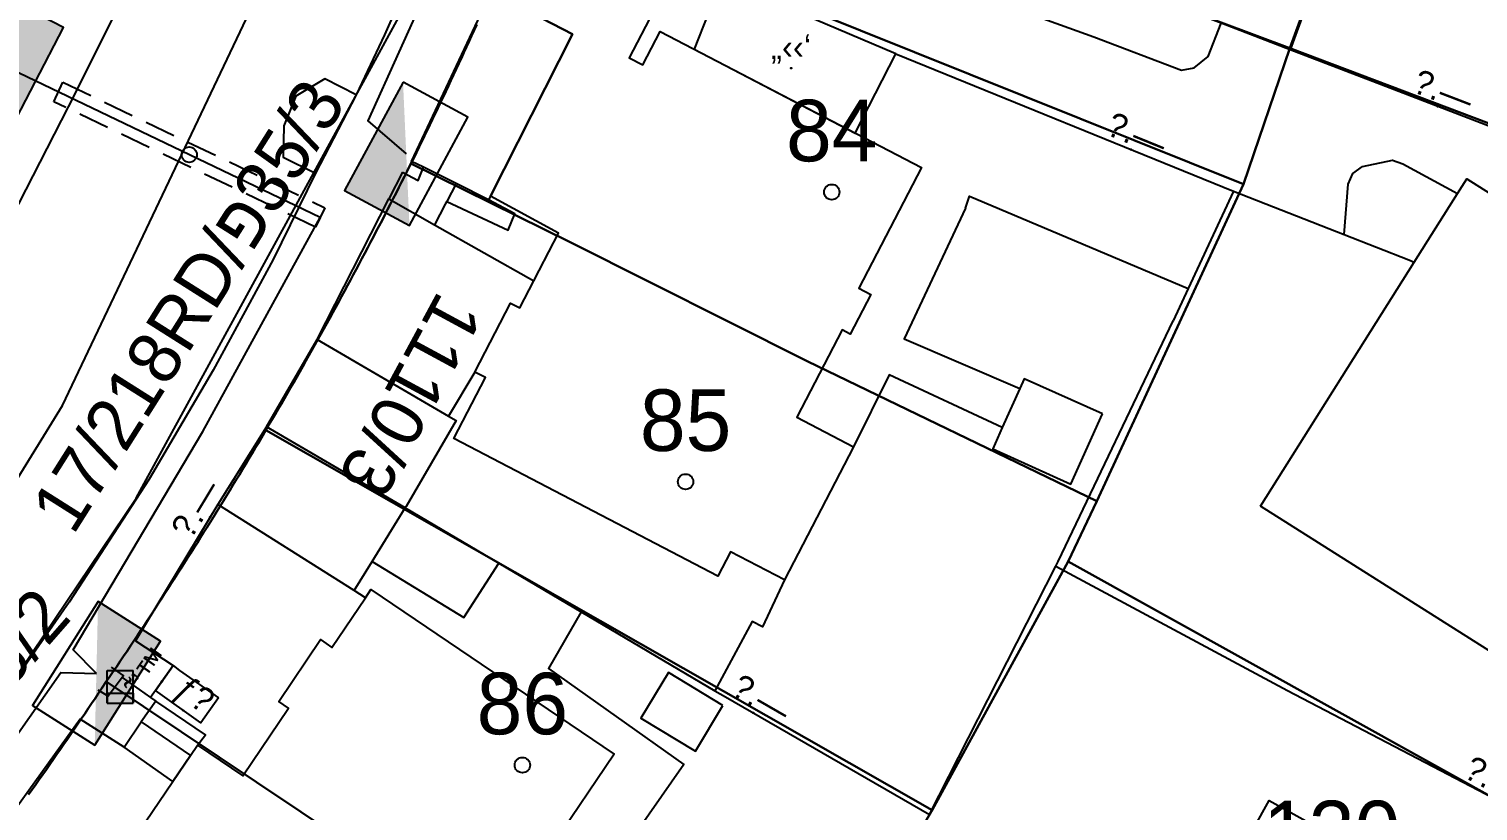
# Model space of a CAD drawing. Header units: metres. Extents: x 218299 to 220222, y 572714 to 574340.
# Drawn here: x 218975.61 to 219022.75, y 573531.7 to 573557.11 of the extents above; entities that cross this region are included whole.
import ezdxf
from ezdxf.enums import TextEntityAlignment as Align

# ---------------------------------------------------------------- set-up
doc = ezdxf.new("R2010")
doc.units = ezdxf.units.M
doc.header["$MEASUREMENT"] = 0
doc.linetypes.add('DASH15', pattern=[1.5, 1, -0.5])
for name, color, linetype in [('1602', 44, 'Continuous'), ('1603', 44, 'Continuous'), ('6091', 102, 'CABLEUNDEXIST03'), ('6151', 102, 'CABLEUNDEXIST03'), ('6261', 7, 'Continuous'), ('6701', 7, 'DASH15'), ('6916', 7, 'Continuous'), ('A_POINTS', 2, 'Continuous'), ('M2200', 253, 'Continuous'), ('M2207', 253, 'Continuous'), ('M2401', 7, 'Continuous'), ('M2404', 7, 'Continuous'), ('M2407', 253, 'Continuous'), ('M2408', 253, 'Continuous'), ('M2412', 253, 'Continuous'), ('M2420', 253, 'Continuous'), ('M2601', 253, 'Continuous'), ('M2602', 253, 'Continuous'), ('M2604', 253, 'Continuous'), ('M2605', 253, 'Continuous'), ('M2612', 253, 'Continuous'), ('M5235', 253, 'Continuous')]:
    doc.layers.add(name, color=color, linetype=linetype)
doc.styles.add('HEBTXT', font='HEBTXT')
doc.styles.add('MAVAT_HEBTXT', font='HEBTXT')
doc.linetypes.add('CABLEUNDEXIST03', pattern='A,3.5,[222,elecad.shx,S=0.01,R=0,X=0,Y=0],1.5', length=5)

# ---------------------------------------------------------------- blocks, each defined once
blk = doc.blocks.new('6261')
blk.add_lwpolyline([(-2, -1.2), (2, -1.2), (2, 1.2), (-2, 1.2)], close=True)
at = {"color": 0}
blk.add_solid([(2, 1.2), (-2, -1.2), (2, -1.2)], dxfattribs=at)
at = {"color": 0, "style": 'HEBTXT'}
blk.add_attdef('PIL_NAME', (2.689, 2.418), '', height=1.7, dxfattribs=at)
at = {"style": 'HEBTXT'}
blk.add_attdef('CAMUT_MONIM', (2.489, 0.218), '', height=1.7, dxfattribs=at)
at = {"color": 0, "style": 'HEBTXT', "flags": 1}
for tag, p in [('TYPE', (2.585, -1.773)), ('MAP_TYPE', (2.689, -3.782))]:
    blk.add_attdef(tag, p, '', height=1.7, dxfattribs=at)
blk = doc.blocks.new('6916')
at = {"layer": 'A_POINTS'}
blk.add_circle((0, 0), 0.25, dxfattribs=at)
at = {"color": 0, "style": 'HEBTXT'}
for tag, p in [('HTCH', (0.006, 3.527)), ('PIPE', (0.049, 1.33))]:
    blk.add_attdef(tag, text='', height=1.7, dxfattribs=at).set_placement(p, align=Align.MIDDLE_CENTER)
blk = doc.blocks.new('1603')
at = {"layer": 'A_POINTS'}
blk.add_circle((0, 0), 0.25, dxfattribs=at)
at = {"color": 0, "style": 'HEBTXT'}
blk.add_attdef('PARCEL_NUM', text='', height=2, dxfattribs=at).set_placement((0, 1), align=Align.CENTER)
at = {"color": 0, "style": 'HEBTXT', "flags": 1}
blk.add_attdef('LOT_NUM', text='', height=2, dxfattribs=at).set_placement((0, -2.5), align=Align.CENTER)
blk = doc.blocks.new('M2605')
blk.add_circle((0, 0), 0.025)
at = {"style": 'MAVAT_HEBTXT'}
blk.add_attdef('NAME', text='', height=0.8, dxfattribs=at).set_placement((0, 1.592), align=Align.MIDDLE)
blk = doc.blocks.new('M2612')
blk.add_circle((0, 0), 0.025)
at = {"style": 'MAVAT_HEBTXT'}
blk.add_attdef('NAME', text='', height=0.8, dxfattribs=at).set_placement((0, 1.592), align=Align.MIDDLE)
blk = doc.blocks.new('M2207')
blk.add_circle((0, 0), 0.025)
at = {"style": 'MAVAT_HEBTXT'}
blk.add_attdef('NAME', text='', height=0.8, dxfattribs=at).set_placement((0, 1.592), align=Align.MIDDLE)
blk = doc.blocks.new('M2412')
blk.add_circle((0, 0), 0.025)
at = {"style": 'MAVAT_HEBTXT'}
blk.add_attdef('NAME', text='', height=0.8, dxfattribs=at).set_placement((0, 1.592), align=Align.MIDDLE)
blk = doc.blocks.new('*U89')
at = {"linetype": 'Continuous'}
for p, q in [((-0.845, 0), (-0.845, -0.663)), ((0.845, 0), (0.845, -0.663))]:
    blk.add_line(p, q, dxfattribs=at)
blk.add_solid([(-0.845, 0), (-0.845, -0.663), (0.845, -0.663)], dxfattribs=at)
at = {"linetype": 'Continuous', "extrusion": (0, 0, -1)}
blk.add_solid([(0.845, 0), (-0.845, 0), (-0.845, -0.663)], dxfattribs=at)
blk = doc.blocks.new('M5235')
for points in [[(-0.845, 1.471), (0.845, 1.471)], [(-0.845, -0.663), (-0.845, 1.471)], [(0.845, -0.663), (0.845, 1.471)], [(-0.845, 0), (0.845, 0)], [(-0.845, -0.663), (0.845, -0.663)]]:
    blk.add_lwpolyline(points)
at = {"linetype": 'Continuous'}
blk.add_blockref('*U89', (0, 0), dxfattribs=at)
at = {"style": 'MAVAT_HEBTXT', "flags": 1}
for tag, p in [('MARK', (0, 2.721)), ('HEIGHT', (0, -1.915)), ('NAME', (0, -4.483))]:
    blk.add_attdef(tag, text='', height=0.8, dxfattribs=at).set_placement(p, align=Align.MIDDLE)
blk = doc.blocks.new('111')
at = {"layer": 'M2200'}
for points in [[(218996.726, 573559.223, 578.64), (218995.143, 573556.181, 578.64), (218995.582, 573555.953, 578.76), (218996.144, 573557.034, 578.88), (219004.645, 573552.609, 578.76), (219002.606, 573548.691, 578.76), (219002.996, 573548.488, 578.04), (219002.323, 573547.196, 578.04), (219002.065, 573547.331, 578.52), (219000.587, 573544.492, 578.52), (219002.436, 573543.53, 578.4), (219002.436, 573543.53, 578.4), (219000.186, 573539.208, 578.4), (219000.186, 573539.208, 578.4), (218998.43, 573540.122, 578.76), (218998.019, 573539.332, 578.76), (218989.429, 573543.804, 578.76), (218990.46, 573545.784, 578.76), (218990.115, 573545.964, 578.76), (218990.115, 573545.964, 578.76), (218991.282, 573548.206, 578.76), (218991.578, 573548.052, 578.76), (218992.034, 573548.928, 578.76), (218992.209, 573549.263, 578.76), (218992.839, 573550.475, 578.76), (218990.626, 573551.682, 578.64), (218990.626, 573551.682, 578.64), (218993.293, 573556.944, 578.52), (218990.652, 573558.324, 578.284)], [(218978.288, 573529.692, 577.32), (218980.29, 573532.653, 577.32), (218980.866, 573533.504, 577.32), (218981.093, 573533.84, 577.32), (218981.093, 573533.84, 577.32), (218981.093, 573533.84, 577.32), (218982.571, 573532.841, 578.04), (218984.06, 573535.042, 578.04), (218983.739, 573535.258, 578.04), (218985.096, 573537.264, 578.04), (218985.466, 573537.013, 578.04), (218986.559, 573538.629, 578.04), (218986.736, 573538.89, 578.04), (218994.646, 573533.541, 578.04), (218992.687, 573530.642, 578.04)]]:
    blk.add_polyline3d(points, dxfattribs=at)
for points in [[(219015.67, 573541.606, 578.385), (219020.676, 573549.53, 578.385), (219022.087, 573551.762, 578.385), (219022.39, 573552.243, 578.385), (219028.463, 573548.406, 578.025), (219027.441, 573546.787, 578.025), (219026.761, 573547.216, 578.505), (219026.163, 573546.269, 578.505), (219030.614, 573543.458, 578.505), (219030.614, 573543.458, 578.505), (219025.515, 573535.386, 578.385)], [(218984.989, 573547.018, 577.32), (218984.989, 573547.018, 577.32), (218989.263, 573544.526, 577.32), (218989.506, 573544.384, 577.32), (218987.88, 573541.596, 577.32), (218987.853, 573541.549, 577.32), (218987.853, 573541.549, 577.32), (218983.336, 573544.183, 577.32), (218983.336, 573544.183, 577.32), (218984.989, 573547.018, 577.32)], [(219008.982, 573519.453, 577.2), (219009.15, 573519.755, 577.2), (219012.469, 573525.745, 577.2), (219015.957, 573532.038, 577.2), (219024.405, 573527.355, 576.96), (219024.405, 573527.355, 576.96), (219024.405, 573527.355, 576.96), (219023.397, 573525.537, 576.96), (219023.714, 573525.361, 576.96), (219022.372, 573522.938, 577.08), (219022.07, 573523.106, 577.08), (219020.996, 573521.169, 577.025), (219019.695, 573518.82, 576.96), (219019.695, 573518.82, 576.96), (219020.026, 573518.636, 576.96), (219020.026, 573518.636, 576.96), (219018.739, 573516.316, 576.96), (219018.739, 573516.316, 576.96), (219018.395, 573516.507, 576.96), (219018.395, 573516.507, 576.96), (219017.432, 573514.769, 576.96), (219017.432, 573514.769, 576.96)]]:
    blk.add_polyline3d(points, close=True, dxfattribs=at)
at = {"layer": 'M2207'}
for points in [[(218997.257, 573556.455, 578.385), (219002.492, 573553.73, 578.385), (219003.809, 573556.304, 578.385), (219003.809, 573556.304, 578.385), (218998.138, 573558.726, 578.385), (218998.138, 573558.726, 578.385), (218997.257, 573556.455, 578.385)], [(218993.293, 573556.944, 578.52), (218990.626, 573551.682, 578.52), (218990.565, 573551.562, 578.52), (218990.565, 573551.562, 578.52), (218989.505, 573552.09, 578.469), (218988.444, 573552.618, 578.418), (218988.061, 573552.809, 578.4), (218990.652, 573558.324, 578.28)], [(219010.531, 573544.603, 577.56), (219007.989, 573545.746, 577.56), (219007.845, 573545.426, 577.56), (219007.276, 573544.16, 577.56), (219006.964, 573543.466, 577.56), (219009.506, 573542.323, 577.56), (219010.531, 573544.603, 577.56)], [(218998.184, 573535.121, 577.32), (218996.415, 573536.192, 577.32), (218995.521, 573534.714, 577.32), (218997.291, 573533.644, 577.32), (218998.184, 573535.121, 577.32)], [(218980.866, 573533.504, 577.44), (218980.29, 573532.653, 577.32), (218978.715, 573533.772, 576.6), (218978.715, 573533.772, 576.6), (218979.258, 573534.592, 576.6), (218979.258, 573534.592, 576.6)]]:
    blk.add_polyline3d(points, close=True, dxfattribs=at)
at = {"layer": 'M2401'}
for points in [[(218992.213, 573621.648, 577.294), (218992.271, 573617.389, 577.183), (218992.276, 573617.015, 577.174), (218992.214, 573613.779, 577.174), (218992.146, 573610.682, 577.054), (218991.861, 573606.077, 577.054), (218991.333, 573600.346, 576.814), (218990.739, 573596.163, 576.694), (218990.059, 573592.244, 576.574), (218989.334, 573588.668, 576.334), (218988.556, 573585.254, 576.214), (218987.494, 573581.133, 576.094), (218986.38, 573577.358, 575.974), (218985.213, 573573.778, 575.854), (218984.003, 573570.363, 575.374), (218983.328, 573568.682, 575.374), (218981.973, 573565.303, 575.254), (218979.387, 573559.568, 575.014), (218976.885, 573554.579, 574.774), (218974.813, 573550.541, 574.534)], [(218997.184, 573586.52, 576.454), (218996.276, 573582.527, 576.334), (218995.573, 573579.917, 576.334), (218995.021, 573577.928, 576.334), (218994.219, 573575.075, 576.214), (218993.565, 573573.101, 576.094), (218992.838, 573570.898, 575.974), (218991.986, 573568.439, 575.734), (218990.299, 573564.079, 575.614), (218988.761, 573560.496, 575.356), (218987.182, 573556.923, 575.254), (218986.262, 573554.974, 575.254), (218985.234, 573555.493, 575.134), (218984.29, 573554.932, 575.134), (218983.907, 573553.966, 575.134), (218983.883, 573552.945, 575.014), (218984.938, 573552.431, 575.014), (218983.552, 573549.622, 574.894), (218981.602, 573546.021, 574.632), (218979.521, 573542.485, 574.534), (218976.918, 573538.484, 574.294), (218973.854, 573534.079, 574.054)]]:
    blk.add_polyline3d(points, dxfattribs=at)
at = {"layer": 'M2404'}
for points in [[(218992.213, 573621.648, 577.294), (218992.271, 573617.389, 577.183), (218992.276, 573617.015, 577.174), (218992.214, 573613.779, 577.174), (218992.146, 573610.682, 577.054), (218991.861, 573606.077, 577.054), (218991.333, 573600.346, 576.814), (218990.739, 573596.163, 576.694), (218990.059, 573592.244, 576.574), (218989.334, 573588.668, 576.334), (218988.556, 573585.254, 576.214), (218987.494, 573581.133, 576.094), (218986.38, 573577.358, 575.974), (218985.213, 573573.778, 575.854), (218984.003, 573570.363, 575.374), (218983.328, 573568.682, 575.374), (218981.973, 573565.303, 575.254), (218979.387, 573559.568, 575.014), (218976.885, 573554.579, 574.774), (218974.813, 573550.541, 574.534)], [(218997.184, 573586.52, 576.454), (218996.276, 573582.527, 576.334), (218995.573, 573579.917, 576.334), (218995.021, 573577.928, 576.334), (218994.219, 573575.075, 576.214), (218993.565, 573573.101, 576.094), (218992.838, 573570.898, 575.974), (218991.986, 573568.439, 575.734), (218990.299, 573564.079, 575.614), (218988.761, 573560.496, 575.356), (218987.182, 573556.923, 575.254), (218986.262, 573554.974, 575.254), (218985.234, 573555.493, 575.134), (218984.29, 573554.932, 575.134), (218983.907, 573553.966, 575.134), (218983.883, 573552.945, 575.014), (218984.938, 573552.431, 575.014), (218983.552, 573549.622, 574.894), (218981.602, 573546.021, 574.632), (218979.521, 573542.485, 574.534), (218976.918, 573538.484, 574.294), (218973.854, 573534.079, 574.054)]]:
    blk.add_polyline3d(points, dxfattribs=at)
at = {"layer": 'M2407'}
for points in [[(219006.083, 573551.288, 575.985), (219006.209, 573551.679, 575.895), (219013.321, 573548.681, 575.908)], [(219014.792, 573551.842, 575.265), (219018.398, 573550.429, 575.265), (219020.498, 573549.606, 575.265), (219020.676, 573549.53, 575.265)], [(219006.083, 573551.288, 575.985), (219004.08, 573547.047, 575.985), (219007.845, 573545.426, 575.805)], [(218990.115, 573545.964, 576.165), (218989.263, 573544.526, 576.165)], [(219007.276, 573544.16, 575.805), (219003.591, 573545.873, 575.805), (219002.436, 573543.53, 575.805)], [(218986.776, 573539.806, 575.265), (218989.764, 573537.982, 575.265), (218990.903, 573539.749, 575.265)], [(219000.186, 573539.208, 575.985), (218999.472, 573537.684, 575.985), (218999.135, 573537.858, 575.985), (218997.922, 573535.606, 575.985)], [(218993.581, 573538.168, 575.445), (218992.513, 573536.324, 575.445), (218996.913, 573533.203, 575.265), (218994.331, 573529.512, 575.265), (218992.687, 573530.642, 575.265)]]:
    blk.add_polyline3d(points, dxfattribs=at)
at = {"layer": 'M2408'}
for points in [[(218986.262, 573554.974, 575.254), (218984.938, 573552.431, 575.014)], [(219018.398, 573550.429, 575.265), (219018.53, 573552.073, 575.265), (219018.683, 573552.416, 575.265), (219018.995, 573552.648, 575.265), (219019.964, 573552.848, 575.265), (219020.301, 573552.731, 575.265), (219022.087, 573551.762, 575.175)], [(218987.768, 573552.455, 575.295), (218987.325, 573551.593, 575.295)], [(218983.336, 573544.183, 574.665), (218981.755, 573541.659, 574.575)]]:
    blk.add_polyline3d(points, dxfattribs=at)
at = {"layer": 'M2412'}
blk.add_polyline3d([(218981.776, 573535.373, 575.355), (218981.205, 573534.561, 575.355), (218979.728, 573535.607, 574.455), (218979.728, 573535.607, 574.455), (218980.299, 573536.419, 574.455), (218980.507, 573536.265, 574.455)], close=True, dxfattribs=at)
at = {"layer": 'M2420', "linetype": 'Continuous', "lineweight": -3}
blk.add_lwpolyline([(218784.91, 573498.19), (218799.09, 573491.38), (218833, 573481.62), (218860.8, 573479.62), (218884.2, 573481.19), (218908, 573487.81), (218929.09, 573498.38), (218936.2, 573503.5), (218951.5, 573513.19), (218966.91, 573529), (218976.7, 573544.88), (218985.627, 573563.641), (218988, 573565.81), (218995.09, 573587.88), (218998.81, 573618.93), (218992.8, 573643.88), (218991.2, 573657.81), (218964.91, 573706.38)], dxfattribs=at)
at = {"layer": 'M2601'}
for points in [[(218989.505, 573552.09, 577.305), (218989.201, 573551.507, 577.305), (218989.155, 573551.418, 577.305), (218988.806, 573550.747, 577.305)], [(218989.201, 573551.507, 577.155), (218991.204, 573550.579, 577.155), (218991.423, 573551.102, 577.23), (218990.565, 573551.562, 577.23)]]:
    blk.add_polyline3d(points, dxfattribs=at)
at = {"layer": 'M2602'}
for points in [[(219017.698, 573559.366, 577.25), (219016.635, 573556.439, 577.25)], [(218987.768, 573552.455, 576.63), (218987.768, 573552.455, 576.63), (218988.276, 573552.194, 576.63), (218988.444, 573552.618, 576.63)], [(218988.806, 573550.747, 577.455), (218992.034, 573548.928, 577.605)], [(218978.29, 573536.373, 575.805), (218978.691, 573536.092, 575.805), (218978.647, 573536.034, 575.805), (218978.194, 573535.431, 575.805), (218977.868, 573535.627, 575.805)], [(218978.647, 573536.034, 575.355), (218979.565, 573535.387, 575.355), (218979.744, 573535.261, 575.355)], [(218981.093, 573533.84, 575.655), (218981.359, 573534.167, 575.655), (218979.744, 573535.261, 575.58), (218979.744, 573535.261, 575.58), (218979.258, 573534.592, 575.58)]]:
    blk.add_polyline3d(points, dxfattribs=at)
at = {"layer": 'M2604'}
blk.add_polyline3d([(219000.078, 573562.78, 576.755), (219001.244, 573560.112, 576.62), (219010.256, 573556.86, 576.53), (219013.1, 573555.776, 576.35), (219013.514, 573555.849, 576.35), (219013.975, 573556.214, 576.35), (219014.395, 573557.298, 576.35)], dxfattribs=at)
at = {"layer": 'M2605'}
for points in [[(219031.213, 573550.946, 576.353), (219027.257, 573552.365, 576.353), (219023.56, 573553.783, 576.503), (219019.473, 573555.35, 576.668), (219016.635, 573556.439, 576.783), (219014.395, 573557.298, 576.874), (219011.688, 573558.336, 576.983)], [(219003.809, 573556.304, 575.993), (219014.792, 573551.842, 575.993), (219014.792, 573551.842, 575.993), (219013.321, 573548.681, 575.908), (219012.831, 573547.627, 575.88)], [(218984.989, 573547.018, 575.955), (218987.325, 573551.593, 575.955), (218987.325, 573551.593, 575.955), (218988.806, 573550.747, 575.955), (218988.806, 573550.747, 575.955), (218988.806, 573550.747, 575.955)], [(218987.851, 573541.55, 576.03), (218990.903, 573539.749, 576.03), (218993.581, 573538.168, 576.03), (218997.922, 573535.606, 576.03), (218998.269, 573535.401, 576.03), (218998.269, 573535.401, 576.03), (219004.91, 573531.578, 575.88), (219004.91, 573531.578, 575.88), (219009.016, 573539.656, 575.88), (219009.094, 573539.808, 575.88), (219012.831, 573547.627, 575.88)], [(218986.559, 573538.629, 575.43), (218986.193, 573538.86, 575.43), (218981.755, 573541.659, 575.43), (218981.755, 573541.659, 575.43), (218979.079, 573537.229, 575.43), (218980.299, 573536.419, 575.43), (218980.299, 573536.419, 575.43)], [(218986.193, 573538.86, 575.265), (218986.776, 573539.806, 575.265), (218987.851, 573541.55, 575.265)], [(219009.016, 573539.656, 575.43), (219016.556, 573535.613, 575.28), (219026.989, 573530.172, 574.963), (219031.37, 573527.888, 574.83), (219034.097, 573533.734, 574.98)], [(218978.715, 573533.772, 575.43), (218977.279, 573534.682, 575.43), (218974.315, 573530.58, 575.43), (218974.315, 573530.58, 575.43), (218974.396, 573530.518, 575.43), (218978.435, 573527.383, 575.43), (218976.52, 573524.973, 575.43), (218976.563, 573524.938, 575.43), (218980.263, 573521.898, 575.43)]]:
    blk.add_polyline3d(points, dxfattribs=at)
at = {"layer": 'M2612'}
blk.add_polyline3d([(218980.299, 573536.419, 575.88), (218979.728, 573535.607, 575.88), (218979.565, 573535.387, 575.88)], dxfattribs=at)
at = {"layer": 'M2207'}
ref = blk.add_blockref('M2207', (219000.405, 573555.838), dxfattribs=dict(at, xscale=0.5, yscale=0.5, zscale=0.5))
ref.add_attrib('NAME', '„‹‹‘', dxfattribs={"layer": '0', "height": 0.8, "style": 'MAVAT_HEBTXT'}).set_placement((219000.405, 573556.463), align=Align.MIDDLE)
at = {"layer": 'M2412'}
ref = blk.add_blockref('M2412', (218980.636, 573534.964), dxfattribs=dict(at, xscale=0.5, yscale=0.5, zscale=0.5))
ref.add_attrib('NAME', 'ƒ\x8e', dxfattribs={"layer": '0', "height": 0.8, "rotation": 324.6925, "style": 'MAVAT_HEBTXT'}).set_placement((218980.954, 573535.413), align=Align.MIDDLE)
at = {"layer": 'M2605'}
ref = blk.add_blockref('M2605', (219021.433, 573554.598), dxfattribs=dict(at, xscale=0.5, yscale=0.5, zscale=0.5))
ref.add_attrib('NAME', '\x9a.—', dxfattribs={"layer": '0', "height": 0.8, "rotation": 339.0153, "style": 'MAVAT_HEBTXT'}).set_placement((219021.63, 573555.112), align=Align.MIDDLE)
ref = blk.add_blockref('M2605', (219011.455, 573553.198), dxfattribs=dict(at, xscale=0.5, yscale=0.5, zscale=0.5))
ref.add_attrib('NAME', '\x9a.—', dxfattribs={"layer": '0', "height": 0.8, "rotation": 337.8907, "style": 'MAVAT_HEBTXT'}).set_placement((219011.662, 573553.708), align=Align.MIDDLE)
ref = blk.add_blockref('M2605', (218981.507, 573541.248), dxfattribs=dict(at, xscale=0.5, yscale=0.5, zscale=0.5))
ref.add_attrib('NAME', '\x9a.—', dxfattribs={"layer": '0', "height": 0.8, "rotation": 58.8703, "style": 'MAVAT_HEBTXT'}).set_placement((218981.036, 573541.533), align=Align.MIDDLE)
ref = blk.add_blockref('M2605', (218999.17, 573534.883), dxfattribs=dict(at, xscale=0.5, yscale=0.5, zscale=0.5))
ref.add_attrib('NAME', '\x9a.—', dxfattribs={"layer": '0', "height": 0.8, "rotation": 330.0691, "style": 'MAVAT_HEBTXT'}).set_placement((218999.444, 573535.359), align=Align.MIDDLE)
ref = blk.add_blockref('M2605', (219023.031, 573532.237), dxfattribs=dict(at, xscale=0.5, yscale=0.5, zscale=0.5))
ref.add_attrib('NAME', '\x9a.—', dxfattribs={"layer": '0', "height": 0.8, "rotation": 332.4578, "style": 'MAVAT_HEBTXT'}).set_placement((219023.285, 573532.724), align=Align.MIDDLE)
at = {"layer": 'M2612'}
ref = blk.add_blockref('M2612', (218979.934, 573535.901), dxfattribs=dict(at, xscale=0.5, yscale=0.5, zscale=0.5))
ref.add_attrib('NAME', '˜’™', dxfattribs={"layer": '0', "height": 0.8, "rotation": 54.8757, "style": 'MAVAT_HEBTXT'}).set_placement((218979.485, 573536.218), align=Align.MIDDLE)
at = {"layer": 'M5235', "xscale": 0.5, "yscale": 0.5, "zscale": 0.5}
blk.add_blockref('M5235', (218978.582, 573535.528, 574.455), dxfattribs=at)

msp = doc.modelspace()

# ---------------------------------------------------------------- linework, layer by layer
at = {"layer": '1602'}
for points in [[(219020.16, 573566.15), (219016.63, 573556.49), (218993.42, 573565.17)], [(219040.21, 573547.58), (219016.63, 573556.49), (219020.16, 573566.15), (219029.24, 573562.6)], [(218991.96, 573561.37), (219015.12, 573552.07), (219010.35, 573541.77), (219000.93, 573546.32), (218993.24, 573550.17), (218988.04, 573552.74), (218988.1285, 573552.9194), (218988.2167, 573553.0989), (218988.3046, 573553.2785), (218988.3924, 573553.4582), (218988.4798, 573553.6381), (218988.5671, 573553.8181), (218988.654, 573553.9982), (218988.7408, 573554.1784), (218988.8273, 573554.3587), (218988.9135, 573554.5392), (218988.9995, 573554.7197), (218989.0852, 573554.9004), (218989.1707, 573555.0812), (218989.256, 573555.2621), (218989.341, 573555.4432), (218989.4257, 573555.6243), (218989.5102, 573555.8056), (218989.5945, 573555.987), (218989.6785, 573556.1685), (218989.7623, 573556.3501), (218989.8458, 573556.5318), (218989.929, 573556.7137), (218990.012, 573556.8956), (218990.0948, 573557.0777), (218990.1773, 573557.2599)], [(218990.1773, 573557.2599), (218990.0948, 573557.0777), (218990.012, 573556.8956), (218989.929, 573556.7137), (218989.8458, 573556.5318), (218989.7623, 573556.3501), (218989.6785, 573556.1685), (218989.5945, 573555.987), (218989.5102, 573555.8056), (218989.4257, 573555.6243), (218989.341, 573555.4432), (218989.256, 573555.2621), (218989.1707, 573555.0812), (218989.0852, 573554.9004), (218988.9995, 573554.7197), (218988.9135, 573554.5392), (218988.8273, 573554.3587), (218988.7408, 573554.1784), (218988.654, 573553.9982), (218988.5671, 573553.8181), (218988.4798, 573553.6381), (218988.3924, 573553.4582), (218988.3046, 573553.2785), (218988.2167, 573553.0989), (218988.1285, 573552.9194), (218988.04, 573552.74), (218987.9172, 573552.4957), (218987.8271, 573552.3171), (218987.7368, 573552.1387), (218987.6462, 573551.9604), (218987.5554, 573551.7822), (218987.4643, 573551.6041), (218987.373, 573551.4262), (218987.2815, 573551.2484), (218987.1897, 573551.0707), (218987.0976, 573550.8931), (218987.0053, 573550.7157), (218986.9128, 573550.5384), (218986.82, 573550.3612), (218986.727, 573550.1842), (218986.6337, 573550.0072), (218986.5402, 573549.8304), (218986.4465, 573549.6538), (218986.3525, 573549.4772), (218986.2583, 573549.3008), (218986.1638, 573549.1245), (218986.0691, 573548.9484), (218985.9742, 573548.7723), (218985.879, 573548.5965), (218985.7835, 573548.4207), (218985.6879, 573548.2451), (218985.592, 573548.0696), (218985.4958, 573547.8942), (218985.3994, 573547.7189), (218985.3028, 573547.5438), (218985.2059, 573547.3689), (218985.1088, 573547.194), (218985.0114, 573547.0193), (218984.9138, 573546.8447), (218984.816, 573546.6703), (218984.7179, 573546.496), (218984.6196, 573546.3218), (218984.5211, 573546.1478), (218984.4223, 573545.9739), (218984.3233, 573545.8001), (218984.224, 573545.6265), (218984.1245, 573545.453), (218984.0248, 573545.2797), (218983.9248, 573545.1064), (218983.8246, 573544.9333), (218983.7242, 573544.7604), (218983.6235, 573544.5876), (218983.5226, 573544.4149), (218983.4214, 573544.2424), (218983.32, 573544.07), (218983.1771, 573543.8282), (218983.0751, 573543.6562), (218982.9728, 573543.4843), (218982.8703, 573543.3126), (218982.7675, 573543.141), (218982.6646, 573542.9695), (218982.5614, 573542.7982), (218982.4579, 573542.627), (218982.3542, 573542.456), (218982.2503, 573542.2851), (218982.1462, 573542.1144), (218982.0418, 573541.9438), (218981.9372, 573541.7733), (218981.8323, 573541.603), (218981.7272, 573541.4329), (218981.6219, 573541.2628), (218981.5164, 573541.0929), (218981.4106, 573540.9232), (218981.3046, 573540.7536), (218981.1983, 573540.5842), (218981.0919, 573540.4149), (218980.9851, 573540.2457), (218980.8782, 573540.0767), (218980.771, 573539.9078), (218980.6636, 573539.7391), (218980.556, 573539.5706), (218980.4481, 573539.4021), (218980.34, 573539.2339), (218980.2317, 573539.0658), (218980.1232, 573538.8978), (218980.0144, 573538.73), (218979.9053, 573538.5623), (218979.7961, 573538.3948), (218979.6866, 573538.2274), (218979.5769, 573538.0601), (218979.467, 573537.8931), (218979.3568, 573537.7261), (218979.2464, 573537.5594), (218979.1358, 573537.3927), (218979.025, 573537.2263), (218978.9139, 573537.06), (218978.8026, 573536.8938), (218978.6911, 573536.7278), (218978.5793, 573536.5619), (218978.4673, 573536.3962), (218978.3551, 573536.2306), (218978.2427, 573536.0652), (218978.13, 573535.9), (218977.9877, 573535.687), (218977.8763, 573535.5209), (218977.7647, 573535.355), (218977.6528, 573535.1892), (218977.5408, 573535.0235), (218977.4285, 573534.858), (218977.3159, 573534.6927), (218977.2032, 573534.5275), (218977.0902, 573534.3625), (218976.977, 573534.1976), (218976.8636, 573534.0329), (218976.7499, 573533.8683), (218976.636, 573533.7039), (218976.5219, 573533.5396), (218976.4076, 573533.3755), (218976.2931, 573533.2116), (218976.1783, 573533.0478), (218976.0633, 573532.8842), (218975.9481, 573532.7207), (218975.8326, 573532.5574), (218975.7169, 573532.3942), (218975.601, 573532.2312)], [(219026.95, 573530.06), (219009.42, 573539.8), (219010.35, 573541.77), (219015.12, 573552.07), (219016.63, 573556.49), (219040.21, 573547.58)], [(218990.16, 573527.85), (218983.01, 573532.63), (218978.13, 573535.9), (218978.2427, 573536.0652), (218978.3551, 573536.2306), (218978.4673, 573536.3962), (218978.5793, 573536.5619), (218978.6911, 573536.7278), (218978.8026, 573536.8938), (218978.9139, 573537.06), (218979.025, 573537.2263), (218979.1358, 573537.3927), (218979.2464, 573537.5594), (218979.3568, 573537.7261), (218979.467, 573537.8931), (218979.5769, 573538.0601), (218979.6866, 573538.2274), (218979.7961, 573538.3948), (218979.9053, 573538.5623), (218980.0144, 573538.73), (218980.1232, 573538.8978), (218980.2317, 573539.0658), (218980.34, 573539.2339), (218980.4481, 573539.4021), (218980.556, 573539.5706), (218980.6636, 573539.7391), (218980.771, 573539.9078), (218980.8782, 573540.0767), (218980.9851, 573540.2457), (218981.0919, 573540.4149), (218981.1983, 573540.5842), (218981.3046, 573540.7536), (218981.4106, 573540.9232), (218981.5164, 573541.0929), (218981.6219, 573541.2628), (218981.7272, 573541.4329), (218981.8323, 573541.603), (218981.9372, 573541.7733), (218982.0418, 573541.9438), (218982.1462, 573542.1144), (218982.2503, 573542.2851), (218982.3542, 573542.456), (218982.4579, 573542.627), (218982.5614, 573542.7982), (218982.6646, 573542.9695), (218982.7675, 573543.141), (218982.8703, 573543.3126), (218982.9728, 573543.4843), (218983.0751, 573543.6562), (218983.1771, 573543.8282), (218983.32, 573544.07), (219004.99, 573531.72), (219004.64, 573531.12)], [(219004.64, 573531.12), (219004.99, 573531.72), (219009.42, 573539.8), (219026.95, 573530.06)], [(218975.601, 573532.2312), (218975.7169, 573532.3942), (218975.8326, 573532.5574), (218975.9481, 573532.7207), (218976.0633, 573532.8842), (218976.1783, 573533.0478), (218976.2931, 573533.2116), (218976.4076, 573533.3755), (218976.5219, 573533.5396), (218976.636, 573533.7039), (218976.7499, 573533.8683), (218976.8636, 573534.0329), (218976.977, 573534.1976), (218977.0902, 573534.3625), (218977.2032, 573534.5275), (218977.3159, 573534.6927), (218977.4285, 573534.858), (218977.5408, 573535.0235), (218977.6528, 573535.1892), (218977.7647, 573535.355), (218977.8763, 573535.5209), (218977.9877, 573535.687), (218978.13, 573535.9), (218983.01, 573532.63), (218990.16, 573527.85)]]:
    msp.add_lwpolyline(points, dxfattribs=at)
for points in [[(219015.12, 573552.07), (218991.96, 573561.37), (218992.0342, 573561.5557), (218992.1081, 573561.7416), (218992.1818, 573561.9275), (218992.2553, 573562.1135), (218992.3284, 573562.2996), (218992.4014, 573562.4859), (218992.474, 573562.6722), (218992.5465, 573562.8586), (218992.6186, 573563.0452), (218992.6905, 573563.2318), (218992.7622, 573563.4185), (218992.8336, 573563.6053), (218992.9047, 573563.7923), (218992.9756, 573563.9793), (218993.0462, 573564.1664), (218993.1166, 573564.3536), (218993.1867, 573564.5409), (218993.2565, 573564.7283), (218993.3261, 573564.9158), (218993.42, 573565.17), (219016.63, 573556.49)], [(219009.42, 573539.8), (219004.99, 573531.72), (218983.32, 573544.07), (218983.4214, 573544.2424), (218983.5226, 573544.4149), (218983.6235, 573544.5876), (218983.7242, 573544.7604), (218983.8246, 573544.9333), (218983.9248, 573545.1064), (218984.0248, 573545.2797), (218984.1245, 573545.453), (218984.224, 573545.6265), (218984.3233, 573545.8001), (218984.4223, 573545.9739), (218984.5211, 573546.1478), (218984.6196, 573546.3218), (218984.7179, 573546.496), (218984.816, 573546.6703), (218984.9138, 573546.8447), (218985.0114, 573547.0193), (218985.1088, 573547.194), (218985.2059, 573547.3689), (218985.3028, 573547.5438), (218985.3994, 573547.7189), (218985.4958, 573547.8942), (218985.592, 573548.0696), (218985.6879, 573548.2451), (218985.7835, 573548.4207), (218985.879, 573548.5965), (218985.9742, 573548.7723), (218986.0691, 573548.9484), (218986.1638, 573549.1245), (218986.2583, 573549.3008), (218986.3525, 573549.4772), (218986.4465, 573549.6538), (218986.5402, 573549.8304), (218986.6337, 573550.0072), (218986.727, 573550.1842), (218986.82, 573550.3612), (218986.9128, 573550.5384), (218987.0053, 573550.7157), (218987.0976, 573550.8931), (218987.1897, 573551.0707), (218987.2815, 573551.2484), (218987.373, 573551.4262), (218987.4643, 573551.6041), (218987.5554, 573551.7822), (218987.6462, 573551.9604), (218987.7368, 573552.1387), (218987.8271, 573552.3171), (218987.9172, 573552.4957), (218988.04, 573552.74), (218993.24, 573550.17), (219000.93, 573546.32), (219010.35, 573541.77)]]:
    msp.add_lwpolyline(points, close=True, dxfattribs=at)
at = {"layer": '6091'}
msp.add_lwpolyline([(218926.985, 573484.5165), (218926.988, 573484.4835), (218927.0516, 573484.4835), (218927.047, 573484.7705), (218926.7737, 573484.7735), (218926.6694, 573484.8865), (218926.2173, 573486.4885), (218924.0037, 573489.8139), (218934.0902, 573495.7243), (218948.0198, 573504.5471), (218968.5535, 573526.2197), (218979.1044, 573541.8587), (218987.779, 573557.7355), (218993.2453, 573571.6137), (218995.8177, 573580.0306), (219000.48, 573601.1852), (219000.503, 573601.1828), (219000.5001, 573601.3152)], dxfattribs=at)
at = {"layer": '6151'}
for points in [[(218996.5659, 573574.5571), (218994.8623, 573574.2493), (218990.6729, 573563.0683), (218986.6388, 573554.1287), (218987.8858, 573553.0548)], [(218977.8066, 573536.1696), (218977.0474, 573536.9315), (218981.266, 573544.0301), (218985.0851, 573550.988), (218974.7486, 573555.9388)], [(218966.1141, 573520.8933), (218965.7586, 573521.8373), (218969.3531, 573525.8213), (218976.6543, 573536.202), (218977.8066, 573536.1696)]]:
    msp.add_lwpolyline(points, dxfattribs=at)
at = {"layer": '6701'}
msp.add_lwpolyline([(218985.236, 573551.304), (218984.934, 573550.672), (218976.417, 573554.751), (218976.72, 573555.383)], close=True, dxfattribs=at)

# ---------------------------------------------------------------- block references
msp.add_blockref('111', (0, 0))
at = {"layer": '1603'}
for p, values in [((219001.7279, 573551.8122), {'PARCEL_NUM': '84'}), ((218996.9735, 573542.3981), {'PARCEL_NUM': '85'}), ((218991.6633, 573533.1878), {'PARCEL_NUM': '86'}), ((219017.9922, 573529.028), {'PARCEL_NUM': '130'})]:
    msp.add_blockref('1603', p, dxfattribs=at).add_auto_attribs(values)
at = {"layer": '6261'}
ref = msp.add_blockref('6261', (218974.7486, 573555.9388), dxfattribs=dict(at, rotation=62.64999999998067))
ref.add_attrib('PIL_NAME', '17/218RD/פ35/3/1', (218973.6082, 573560.3123), dxfattribs={"layer": '0', "color": 0, "height": 1.7, "rotation": 62.65, "style": 'HEBTXT'})
ref = msp.add_blockref('6261', (218977.8066, 573536.1696), dxfattribs=dict(at, rotation=57.6999999999822))
ref.add_attrib('PIL_NAME', '17/218RD/פ35/3', (218977.0479, 573540.6252), dxfattribs={"layer": '0', "color": 0, "height": 1.7, "rotation": 57.7, "style": 'HEBTXT'})
ref = msp.add_blockref('6261', (218987.8858, 573553.0548), dxfattribs=dict(at, rotation=241.5999999999254))
ref.add_attrib('PIL_NAME', '1110/3', (218988.9458, 573548.6611), dxfattribs={"layer": '0', "color": 0, "height": 1.7, "rotation": 241.6, "style": 'HEBTXT'})
ref = msp.add_blockref('6261', (218966.1141, 573520.8933), dxfattribs=dict(at, rotation=48.78999999998494))
ref.add_attrib('PIL_NAME', '17/218RD/פ35/2', (218966.0546, 573525.4126), dxfattribs={"layer": '0', "color": 0, "height": 1.7, "rotation": 48.79, "style": 'HEBTXT'})
at = {"layer": '6916', "rotation": 334.4065}
msp.add_blockref('6916', (218980.8263, 573553.0277), dxfattribs=at)

doc.saveas('drawing.dxf')
